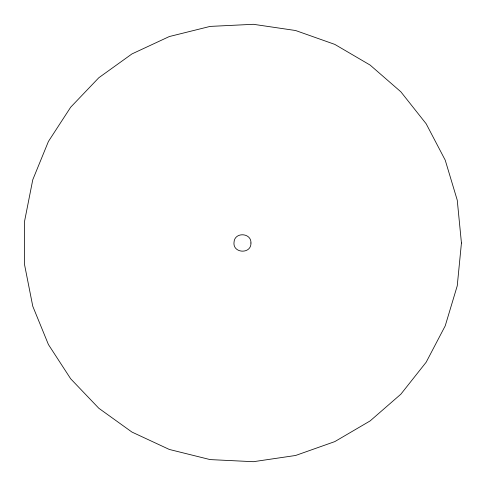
<?xml version="1.0" encoding="UTF-8"?>
<svg xmlns="http://www.w3.org/2000/svg" width="486" height="486" viewBox="0 0 486 486"><rect width="100%" height="100%" fill="white"/><g stroke="black" fill="none" stroke-linecap="round" stroke-linejoin="round"><path stroke-width="0.73" d="M250.946 243C251.384 254.457 232.46 253.522 234.033 242.162C234.58 231.786 251.432 232.618 250.946 243M461.439 243L457.247 285.829L445.225 325.845L426.161 362.228L400.859 394.189L370.132 420.919L334.781 441.616L295.597 455.479L253.394 461.7L210.11 459.592L169.316 449.453L131.949 432.072L98.81 408.258L70.695 378.813L48.418 344.538L32.769 306.241L24.561 264.718L24.561 221.282L32.769 179.759L48.418 141.462L70.695 107.187L98.81 77.742L131.949 53.928L169.316 36.547L210.11 26.408L253.394 24.3L295.597 30.521L334.781 44.384L370.132 65.081L400.859 91.811L426.161 123.772L445.225 160.155L457.247 200.165L461.439 243"/></g></svg>
